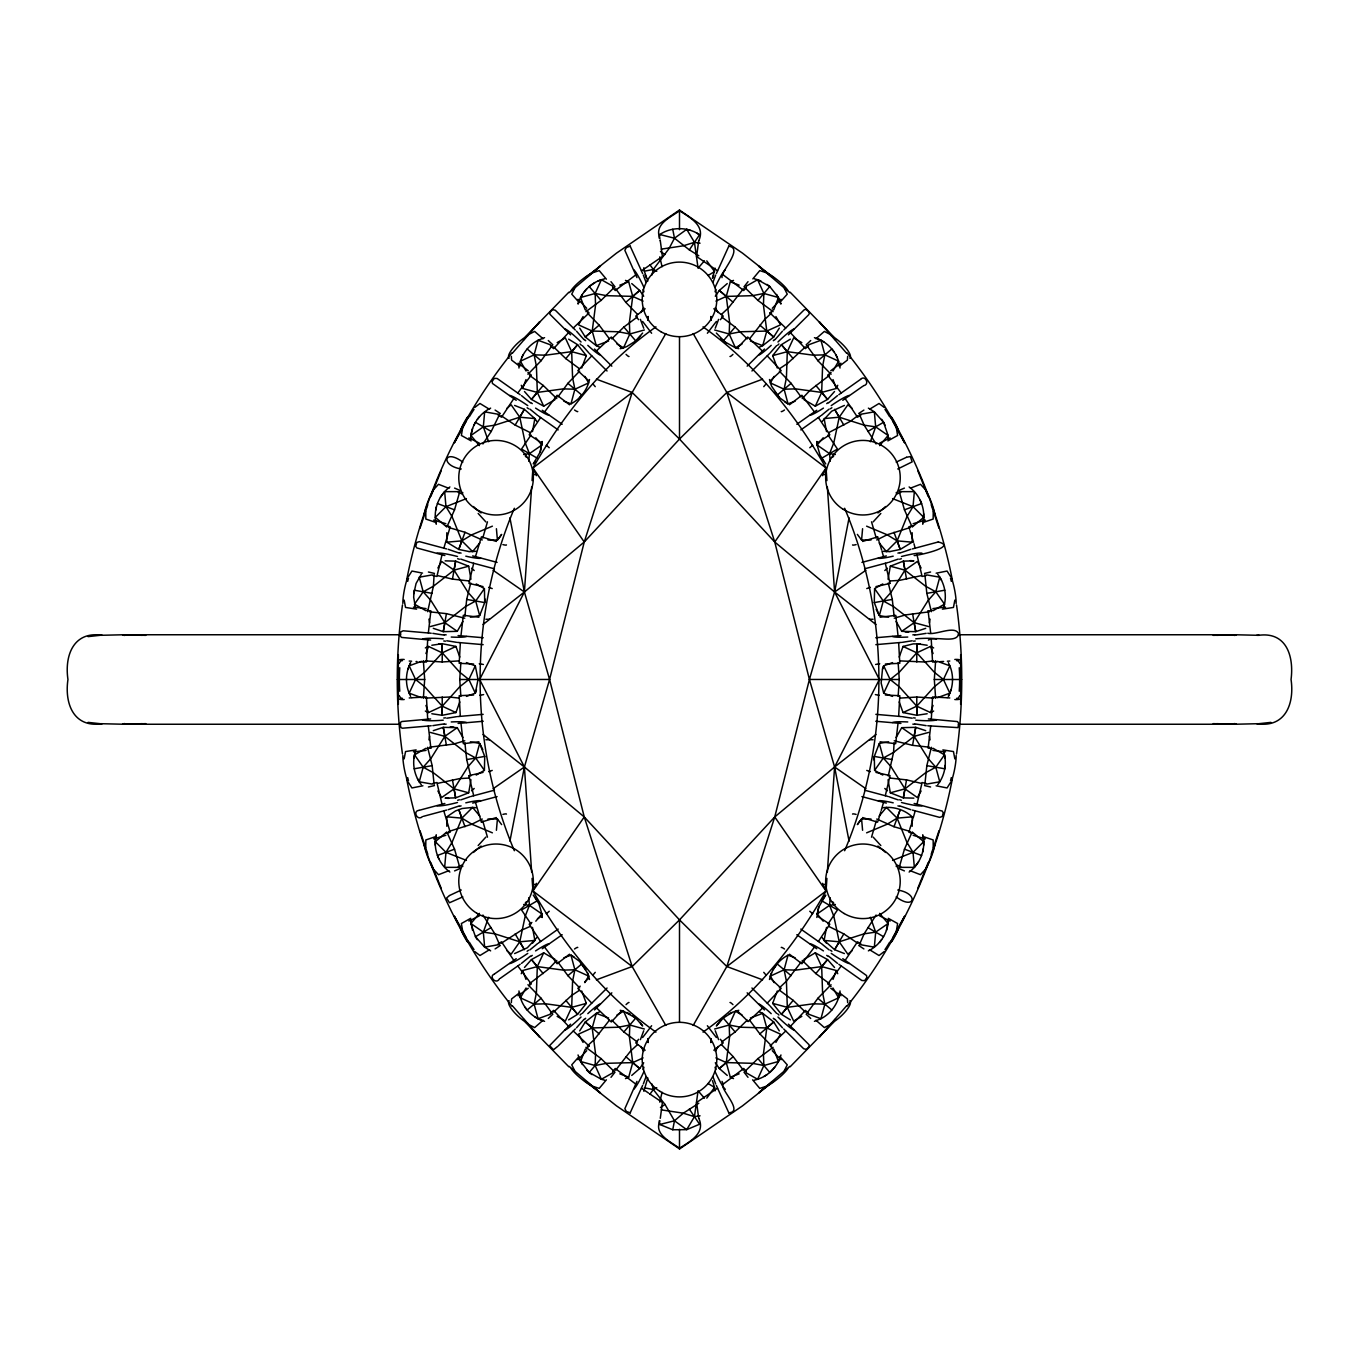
<?xml version="1.0" encoding="UTF-8"?>
<svg xmlns="http://www.w3.org/2000/svg" width="1359" height="1359" viewBox="0 0 1359 1359"><rect width="100%" height="100%" fill="white"/><g stroke="black" fill="none" stroke-linecap="round" stroke-linejoin="round"><path stroke-width="1.5" d="M423.362 660.661L424.688 679.5L423.362 698.339M425.282 660.882L442.219 661.969L442.219 652.864M460.854 696.42L459.75 679.5L460.854 662.58M679.5 1129.346L679.5 1148.899L616.476 1105.852L584.268 1080.405M679.5 211.257L679.5 210.101L742.524 253.148L774.732 278.595M898.146 662.58L899.25 679.5L898.146 696.42M916.781 706.153L916.781 697.031L933.718 698.118M927.178 645.253L916.764 643.707L916.764 652.83L899.25 672.246L890.128 679.5L883.69 693.175L892.574 696.403M935.638 698.339L934.312 679.5L935.638 660.661M469.076 551.567L458.764 549.444L446.805 542.173L446.822 532.728M912.178 826.272L912.195 816.827C904.398 809.641 893.39 806.227 882.908 807.739M459.801 657.093L455.944 646.442L442.236 643.707L442.202 652.83L424.688 672.246L415.565 679.5L409.161 693.175L410.656 696.352M909.12 872.053C920.621 863.797 926.226 848.424 922.744 834.715M923.712 845.179L923.407 838.163M398.34 654.613L398.34 704.387M960.66 704.387L960.66 654.613M432.179 593.356L414.206 590.214L413.663 597.179L415.446 607.541L414.512 604.16L423.193 591.794L433.419 586.222L454.042 570.134L468.685 566.193L470.961 579.24M470.367 617.224L479.676 615.593L484.721 602.581L484.416 588.634L476.211 583.928M888.633 741.776L879.324 743.407L874.279 756.419L874.601 770.366L882.789 775.072M937.727 784.67C945.015 775.445 947.257 762.603 943.554 751.459M555.135 399.546L543.685 406.171L537.332 392.428L536.414 366.267L534.121 354.852L538.045 340.26L544.568 337.661M803.865 959.454L815.315 952.829L821.668 966.572L822.586 992.733L824.879 1004.148L820.955 1018.74L814.432 1021.339M557.156 342.638L565.344 337.915L571.68 351.641L572.581 377.785L574.891 389.218L570.984 403.827L563.883 401.211M801.844 1016.362L793.656 1021.085L787.32 1007.359L786.419 981.215L784.109 969.782L788.016 955.173L795.117 957.789M466.426 662.597L475.31 665.825L478.028 679.5L475.327 693.175L466.426 696.403M883.69 693.175L881.142 682.982L882.501 669.121L883.673 665.825L892.574 662.597M404.15 600.117L405.543 607.439L416.601 609.155M954.85 758.883L953.457 751.561L942.857 749.896M464.88 616.273L466.698 599.421L470.724 582.96M894.12 742.727L893.543 752.427L888.276 776.04M434.116 574.568L433.419 586.222L427.609 611.686M924.884 784.432L926.821 765.644L931.391 747.314M514.348 850.734C468.685 742.727 468.685 616.273 514.348 508.266M844.652 850.734C890.315 742.727 890.315 616.273 844.652 508.266M665.825 1025.45L632.173 966.521L584.251 816.946L549.58 679.466L524.404 591.997L531.658 486.896M532.082 480.593L532.949 467.989C564.002 413.459 604.432 363.244 655.972 326.873M703.028 1032.127C754.568 995.756 794.998 945.541 826.051 891.011L826.918 878.407M827.342 872.104L834.596 767.003L809.42 679.466L774.749 542.003L726.827 392.479L693.175 333.55M415.446 751.459C411.743 762.603 413.985 775.445 421.273 784.67M483.158 644.659L460.361 642.671L459.189 663.294L473.628 664.024M875.842 714.341L898.639 716.329L899.811 695.706L885.372 695.01M431.211 633.243L403.164 630.797L400.718 631.918L400.361 636.08L401.568 637.422L427.694 639.817L426.42 662.037L421.511 661.799M927.789 725.757L957.993 727.626L958.707 723.294L957.432 721.578L931.306 719.183L932.58 696.963L946.934 697.745M470.622 438.974C470.995 426.047 478.98 413.748 490.633 408.125M816.827 917.444L818.747 907.116L825.745 895.071L821.651 900.745L837.467 909.935L828.005 924.001M528.77 461.194L529.432 453.651L525.186 442.796L519.784 417.213L511.137 404.795L506.788 408.43M830.23 897.806L829.568 905.349L833.814 916.204L839.216 941.787L847.863 954.205L852.212 950.57M436.256 834.715C432.791 848.424 438.379 863.797 449.88 872.053M496.409 830.281L497.428 818.984L487.966 819.001M871.034 539.999L861.572 540.016L862.591 528.719M922.744 524.285C926.226 510.576 920.621 495.203 909.12 486.947M435.593 838.163L435.288 845.179M923.407 520.837L923.712 513.821M428.34 632.954L430.871 610.87L426.658 610.327M483.226 637.745L460.956 635.808L463.351 615.287L478.912 617.224M875.774 721.255L898.044 723.192L895.649 743.713L880.088 741.776M930.711 726.046L928.129 748.13L932.342 748.673M449.88 486.947C438.379 495.203 432.774 510.559 436.256 524.285M402.468 604.976C395.537 654.342 395.537 704.658 402.468 754.024M956.532 754.024C963.463 704.658 963.463 654.342 956.532 604.976M413.765 593.679L416.075 583.47L421.273 574.33M485.146 599.115L484.721 602.581L466.698 599.421M873.854 759.885L874.279 756.419L892.302 759.579M944.794 768.786L945.235 765.321M698.713 240.815C705.848 225.781 690.015 217.542 679.534 210.747C670.497 217.457 653.713 224.269 659.947 238.471M643.843 1091.277L647.818 1077.891M506.788 950.57L511.137 954.205L519.767 941.804L525.186 916.204L529.432 905.349L528.77 897.806M852.212 408.43L847.863 404.795L839.233 417.196L833.814 442.796L829.568 453.651L830.23 461.194M659.913 1120.767C653.662 1134.425 670.531 1141.628 679.466 1148.253C689.964 1141.509 705.916 1133.236 698.713 1118.185M715.089 268.131L712.473 278.306L713.679 275.011M659.217 238.25L659.811 234.512C671.55 226.613 687.926 226.732 699.562 234.767L689.336 249.886L674.472 238.216L659.811 234.512M518.934 368.034C520.208 356.364 527.598 345.628 538.045 340.26L550.463 344.812M808.537 1014.188L820.955 1018.74C831.402 1013.372 838.792 1002.636 840.049 990.966M413.917 758.305L414.512 754.84L425.979 748.248M476.211 775.072L484.399 770.366L484.721 756.419L479.676 743.407L470.367 741.776M882.789 583.928L874.601 588.634L874.279 602.581L879.324 615.593L888.633 617.224M888.039 579.24L890.315 566.193L904.924 570.134L925.581 586.222L935.807 591.794L944.488 604.16L943.554 607.541C947.257 596.397 945.015 583.555 937.727 574.33M429.546 611.805L446.415 613.656L443.272 631.663L457.253 631.34L462.892 621.488M929.454 747.195L912.585 745.344L915.728 727.337L901.747 727.66L896.108 737.512M448.623 798.396L445.123 798.141L455.639 797.869L468.685 792.807L470.961 779.76M484.399 588.634L475.701 601.001L465.457 606.573L444.852 622.66L443.272 631.663L433.283 628.334M437.853 575.672L452.462 579.121L455.639 561.131L468.685 566.193M428.917 739.857L429.58 736.136M929.42 622.864L930.083 619.143M921.147 783.328L906.538 779.879L903.361 797.869L913.877 798.141M874.601 770.366L883.299 757.999L893.543 752.427L914.148 736.34L915.728 727.337L925.717 730.666M479.676 615.593L475.701 601.001L467.955 592.286L454.076 570.134L455.639 561.131L445.123 560.859M933.021 748.248L944.488 754.84L935.807 767.206L925.581 772.778L904.958 788.866L903.361 797.869L890.315 792.807L888.039 779.76M532.49 431.584L534.868 418.572L524.37 409.314L514.602 405.424M844.398 953.576L834.63 949.686L824.132 940.428L826.51 927.416M479.387 445.633L470.91 435.475L472.541 428.646M823.197 921.198L817.133 913.944L818.747 907.116M662.088 1092.296L659.744 1102.115M659.217 1120.75L659.811 1124.488L672.739 1129.754L674.472 1120.784L683.322 1113.191L698.781 1103.253M599.489 347.089L596.278 345.662L592.218 331.069L595.565 305.112L595.14 293.476L601.374 279.716L604.772 278.782M509.914 841.153L524.404 767.003L549.58 679.466L584.251 542.003L632.173 392.479L665.825 333.55M625.48 280.396L628.69 281.823L632.733 296.381L629.387 322.338L629.812 333.991L623.594 347.768L620.197 348.702M733.52 1078.604L730.31 1077.177L726.267 1062.619L729.613 1036.662L729.188 1025.009L735.406 1011.232L738.786 1010.298M693.175 1025.45L726.827 966.521L774.749 816.946L809.42 679.466L834.596 591.997L849.086 517.847M759.511 1011.911L762.722 1013.338L766.782 1027.931L763.435 1053.888L763.86 1065.524L757.626 1079.284L754.228 1080.218M435.661 510.321L436.375 506.89M922.625 852.11L923.339 848.679M483.057 586.595L468.957 583.385L473.696 563.272L494.455 568.826M875.943 772.405L890.043 775.615L885.304 795.728L864.545 790.174M406.596 580.344C422.666 497.428 459.053 418.521 512.054 352.728M952.404 778.656C936.334 861.572 899.947 940.479 846.946 1006.272M425.758 511.596L425.843 519.053L436.426 522.654M933.242 847.404L933.157 839.947L922.625 836.363M482.734 538.096L487.473 521.822M876.266 820.904L871.527 837.178M407.972 669.121L410.656 662.648C405.661 671.941 405.101 683.441 409.161 693.175L421.579 697.694M951.028 689.879L948.344 696.352C953.916 686.023 953.916 672.977 948.344 662.648M651.929 274.96L653.322 269.456L669.07 248.544L674.472 238.216L686.72 229.348L690.117 230.232M446.618 548.917L419.421 541.629L416.737 542.479L415.752 546.369L416.839 547.949L442.015 554.795L436.902 576.454L432.774 575.52M912.382 810.083L939.579 817.371L942.263 816.521L943.248 812.818L942.297 811.102L916.985 804.205L922.098 782.546L926.226 783.48M589.517 379.518C587.343 389.846 580.361 398.985 570.984 403.827M488.628 917.274L483.328 932.121L484.653 947.172L490.633 950.875M870.372 441.726L875.672 426.879L874.347 411.828L868.367 408.125M769.466 979.482C771.657 969.154 778.622 960.015 788.016 955.173M777.28 990.983L772.676 1003.384L787.303 1007.342L813.226 1003.808L824.879 1004.148L838.588 997.829L839.488 994.431M432.264 784.092L419.235 781.799L423.193 767.206L430.922 758.492L444.818 736.34L457.253 727.66L462.892 737.512M926.736 574.908L939.765 577.201L935.807 591.794L928.078 600.508L914.182 622.66L901.747 631.34L896.108 621.488M443.849 548.153L450.186 526.833L446.143 525.576M915.202 810.864L913.129 818.169M497.071 562.388L475.48 556.612L481.426 536.822L496.392 541.443M738.803 348.702L735.406 347.768L729.188 333.991L729.613 322.338L726.25 296.415L730.31 281.823L733.52 280.396M754.228 278.782L757.626 279.716L763.86 293.476L763.435 305.112L766.799 331.052L762.722 345.662L759.511 347.089M604.772 1080.218L601.374 1079.284L595.14 1065.524L595.565 1053.888L592.201 1027.948L596.278 1013.338L599.489 1011.911M625.48 1078.604L628.69 1077.177L632.733 1062.619L629.387 1036.662L629.812 1025.009L623.594 1011.232L620.214 1010.298M861.929 796.612L883.52 802.388L881.244 810.389M540.253 451.884L542.173 441.556L540.253 451.884L533.255 463.929L535.446 461.194M886.459 930.354L888.378 920.026C888.005 932.954 880.02 945.252 868.367 950.875M912.704 819.63L911.464 823.758M880.836 811.731L880.088 814.194M879.749 815.349L878.322 819.902M911.091 824.964L909.783 829.177M909.392 830.366L908.814 832.167L912.857 833.424M408.38 576.624L411.93 571.052L422.53 573.107M877.948 821.04L877.574 822.178L862.608 817.557M950.62 782.376L947.07 787.948L936.096 785.791M420.016 528.243L427.779 504.818M931.221 854.182L938.984 830.757M476.092 807.739L472.592 807.416L461.89 818.135L452.054 842.393L445.973 852.331L444.648 867.365L459.75 867.348L454.552 849.188L446.839 831.946L435.271 841.663L445.973 852.331L466.426 860.4M882.908 551.261L886.408 551.584L897.11 540.865L906.946 516.607L913.027 506.669L914.352 491.635L899.25 491.652L904.448 509.812L912.161 527.054L923.729 517.337L913.027 506.669L892.574 498.6M579.155 300.713L578.034 304.042C581.159 292.712 590.197 283.318 601.374 279.716L612.892 286.222M746.108 1072.778L757.626 1079.284C768.803 1075.682 777.841 1066.288 780.966 1054.958M399.104 663.498L400.48 661.289A14.202 6.115 53.3 0 1 401.279 660.746L402.383 660.678M511.341 356.33L511.596 360.084L519.817 366.386M847.659 1002.67L847.404 998.916L839.284 992.682M959.896 695.502L958.52 697.711A14.202 6.115 53.3 0 1 957.721 698.254L956.617 698.322M476.499 689.879L475.31 693.175L468.872 679.5L459.75 672.246L442.236 652.83L428.51 646.442L425.35 647.937M882.501 669.121L883.69 665.825L890.128 679.5L899.25 686.754L916.764 706.17L930.49 712.558L933.65 711.063M431.822 713.747L442.236 715.293L455.944 712.558L459.801 701.907M899.199 657.093L903.056 646.442L913.231 643.877L920.298 643.877M466.426 498.6L445.973 506.669L435.271 517.337L446.839 527.054L454.552 509.812L459.75 491.652L444.648 491.635L445.973 506.669L452.054 516.607L461.873 540.865L458.764 549.444L464.999 532.286L448.725 527.513M425.945 653.543L428.51 646.442M930.49 712.558L933.055 705.457M892.574 860.4L913.027 852.331L923.729 841.663L912.161 831.946L904.448 849.188L899.25 867.348L914.352 867.365L913.027 852.331L906.946 842.393L897.127 818.135L900.236 809.556L894.001 826.714L910.275 831.487M584.846 376.358L588.617 382.915L574.891 389.218L563.221 388.878L537.332 392.428L522.705 388.47L525.984 379.603M833.016 979.397L836.295 970.53L821.702 966.589L795.779 970.122L784.109 969.782L770.383 976.085L774.154 982.642M581.72 368.017L586.324 355.616L577.592 344.676L568.64 339.155M770.383 976.085L771.606 972.806M715.276 328.215L718.605 319.365M773.764 309.869L778.418 297.502L769.789 286.545L757.626 279.716L746.108 286.222M585.236 1049.131L580.582 1061.498L589.211 1072.455L601.374 1079.284L612.892 1072.778M640.395 1039.635L643.724 1030.785M430.837 496.426L441.233 470.605M917.767 888.395L928.163 862.574M462.773 492.485L462.162 493.997L458.255 492.349M896.227 866.515L896.838 865.003L900.745 866.651M716.363 273.584L728.679 246.455M642.637 1085.416L630.321 1112.545M462.604 428.102L461.381 435.475L471.148 440.894M896.396 930.898L897.619 923.525L888.259 918.31M722.02 277.627C720.678 271.358 743.713 248.272 728.883 246.234M630.117 1112.766L626.397 1111.492L624.851 1108.706L636.98 1081.373M655.972 1032.127C604.432 995.756 564.002 945.541 532.949 891.011L536.38 883.333M822.62 475.667L826.051 467.989C794.998 413.459 754.568 363.244 703.028 326.873M715.921 1057.897L726.25 1062.585L752.41 1063.316L763.86 1065.524L778.418 1061.498L779.845 1058.287M521.261 973.724L522.705 970.53L537.298 966.589L563.221 970.122L574.891 969.782L588.617 976.085L589.517 979.482M769.466 379.518L770.383 382.915L784.109 389.218L795.779 388.878L821.668 392.428L836.295 388.47L837.739 385.276M795.117 401.211L788.016 403.827L784.109 389.218L786.419 377.785L787.303 351.658L793.656 337.915L801.844 342.638M563.883 957.789L570.984 955.173L574.891 969.782L572.581 981.215L571.697 1007.342L565.344 1021.085L557.156 1016.362M544.568 1021.339L538.045 1018.74L534.121 1004.148L536.414 992.733L537.298 966.589L543.685 952.829L555.135 959.454M803.865 399.546L815.315 406.171L821.668 392.428L822.586 366.267L824.879 354.852L820.955 340.26L814.432 337.661M475.31 665.825L468.872 679.5L459.75 686.754L442.236 706.17L428.51 712.558L425.35 711.063M521.635 357.893L523.181 354.733M779.302 328.097L773.713 337.015L762.722 345.662L750.355 340.99M579.698 1030.903L585.287 1021.985L596.278 1013.338L608.645 1018.01M762.586 979.822L726.827 966.521L679.5 919.89L584.251 816.946L524.404 767.003L479.625 679.5L524.404 591.997L584.251 542.003L679.5 439.059L726.827 392.479L762.586 379.178M596.414 979.822L632.173 966.521L679.5 919.89L774.749 816.946L834.596 767.003L879.375 679.5L834.596 591.997L774.749 542.003L679.5 439.059L632.173 392.479L596.414 379.178M473.832 425.384L475.446 422.292L491.211 431.449L482.921 443.968M434.048 489.172L438.515 484.297L448.946 488.34M924.952 869.828L920.485 874.703L910.054 870.66M465.78 421.8L454.348 442.847L469.11 415.905A19.977 2.378 -59.8 0 0 467.989 417.909M437.887 790.989L441.658 797.546L454.042 788.866L467.955 766.714L475.701 757.999L479.676 743.407L482.836 749.675M921.113 568.011L917.342 561.454L904.958 570.134L891.045 592.286L883.299 601.001L879.324 615.593L876.164 609.325M893.22 937.2L904.652 916.153L889.89 943.095A19.977 2.378 -59.8 0 0 891.011 941.091M583.096 316.579L578.441 324.818L592.201 331.052L618.362 331.766L629.812 333.991L644.387 329.982M775.904 1042.421L780.559 1034.182L766.799 1027.948L740.638 1027.234L729.188 1025.009L714.613 1029.018M640.921 312.536L643.724 307.593M715.276 1051.407L718.079 1046.464M585.236 309.869L580.582 297.502L582.332 294.444M437.887 568.011L441.658 561.454L454.042 570.134M774.154 376.358L770.383 382.915L771.606 386.211L779.488 397.677L788.016 403.827L784.975 402.06M832.948 371.007L838.588 361.171C835.411 351.115 827.58 342.689 817.761 338.799M541.239 1020.201C531.42 1016.294 523.589 1007.885 520.412 997.829L526.052 987.993M584.846 982.642L588.617 976.085L587.394 972.789L579.512 961.323L570.984 955.173L574.025 956.94M921.113 790.989L917.342 797.546L904.958 788.866L891.045 766.714L883.299 757.999L879.324 743.407M491.211 431.449L499.534 414.495L484.653 411.828L483.328 426.879L488.628 441.726M470.91 435.475L483.328 426.879L494.863 425.18L519.767 417.196L524.37 409.314L515.18 425.095L501.097 415.65M777.28 368.017L772.676 355.616L781.408 344.676L790.36 339.155M581.72 990.983L586.324 1003.384L577.592 1014.324L568.64 1019.845M879.613 913.367L888.09 923.525L875.672 932.121L864.137 933.82L839.233 941.804L834.63 949.686L843.82 933.905L857.903 943.35M876.079 915.032L864.137 933.82L859.466 944.505L874.347 947.172L875.672 932.121L870.372 917.274M773.152 969.646L777.127 963.871L791.108 975.677M715.293 296.245L719.319 290.469L727.252 283.572M643.707 1062.755L639.681 1068.531L631.748 1075.428M557.853 396.981L567.892 383.323L579.664 371.126M769.958 313.097L772.829 309.852M586.171 1049.148L589.042 1045.903M801.147 962.019L786.419 981.215L779.336 987.874M552.23 345.475L541.103 360.73L527.938 374.286M806.77 1013.525L817.897 998.27L831.062 984.714M743.373 288.754L728.492 307.864L721.374 314.49M749.675 338.697L764.573 319.586L771.691 312.978M609.325 1020.303L594.427 1039.414L587.309 1046.022M615.627 1070.246L630.508 1051.136L637.626 1044.51M440.435 497.241L444.648 491.635M918.565 861.759L914.352 867.365M822.144 421.46L831.657 411.233L844.398 405.424M514.602 953.576L527.343 947.767L536.856 937.54M520.174 394.722L497.156 378.498L494.336 378.363L492.128 381.488L492.434 383.442L513.804 398.646L501.522 417.196L497.955 414.903M558.175 429.92L540.61 417.536L529.195 434.795L541.307 442.694M632.173 966.521L532.949 891.011L584.251 816.946M774.749 542.003L826.051 467.989L726.827 392.479M800.825 929.08L818.39 941.464L829.805 924.205L817.693 916.306M838.826 964.278L861.844 980.502L864.664 980.637L866.872 977.512L866.566 975.558L845.196 960.354L857.478 941.804L861.045 944.097M617.003 344.048L623.594 347.768L626.873 346.511L635.757 340.939L642.637 333.04M517.796 393.023L531.267 375.067L527.904 372.485M841.204 965.977L827.733 983.933L831.096 986.515M562.167 424.28L544.585 411.896L557.105 395.265L569.54 404.778M834.528 391.511L827.563 399.41L815.315 406.171M524.472 967.489L531.437 959.59L543.685 952.829M796.833 934.72L814.415 947.104L801.895 963.735L789.46 954.222M706.782 1098.123L714.562 1087.404L712.473 1080.694M649.976 1094.131L653.322 1089.544L656.771 1087.744M530.995 434.999L521.533 449.065L537.349 458.255M752.835 278.884L759.766 270.611L765.949 272.598M606.386 1079.827L599.234 1088.389L593.051 1086.402M474.699 407.496L479.965 403.487L489.512 409.314M884.301 951.504L879.035 955.513L869.488 949.686M720.389 319.705L723.243 316.103L713.849 308.765M746.38 287.208L743.747 290.52L723.26 274.909M612.62 1071.792L615.253 1068.48L635.74 1084.091M638.611 1039.295L635.757 1042.897L645.151 1050.235M477.349 419.353L479.523 416.601M879.477 942.399L881.651 939.647M479.863 542.887L472.592 551.584L469.076 551.567M479.387 913.367L470.91 923.525L475.446 936.708L484.653 947.172L499.534 944.505L494.863 933.82L482.921 915.032M879.613 445.633L888.09 435.475L883.554 422.292L874.347 411.828L859.466 414.495L864.137 425.18L876.079 443.968M879.137 816.113L886.408 807.416L897.11 818.135L912.195 816.827M537.298 392.411L531.437 399.41L543.685 406.171M825.745 463.929L820.055 455.146L817.133 445.056L823.197 437.802M535.803 921.198L541.867 913.944L538.945 903.854L533.255 895.071M829.449 983.644L815.808 973.571L827.563 959.59L815.315 952.829M553.572 346.885L565.803 358.623L577.592 344.676L571.68 351.641L545.774 355.192L534.121 354.852L520.412 361.171L526.052 371.007M529.551 375.356L543.192 385.429L531.437 399.41L524.472 391.511M532.609 943.112L534.868 940.428L532.49 927.416M805.428 1012.115L793.197 1000.377L781.408 1014.324L790.36 1019.845M821.668 966.572L827.563 959.59L834.528 967.489M787.32 1007.359L781.408 1014.324L772.676 1003.384M741.997 344.048L735.406 347.768L723.243 340.939L735.134 327.043L747.263 338.884M773.101 311.653L757.931 300.407L769.789 286.545L767.02 284.405M586.68 1070.06L589.211 1072.455L601.069 1058.593L614.523 1071.86M611.737 1020.116L623.866 1031.957L635.757 1018.061L642.637 1025.96L640.599 1023.106M704.404 260.826L698.084 268.199L694.449 242.327L686.72 229.348M833.746 455.911L833.203 456.556A70.192 70.192 0 0 0 832.557 457.32M525.254 903.089L525.797 902.444A70.192 70.192 0 0 0 526.443 901.68M512.496 353.085L539.778 321.709L523.419 340.039M720.695 1020.456L716.363 1025.96L723.243 1018.061L732.127 1012.472L735.406 1011.232L741.997 1014.952M846.504 1005.915L819.222 1037.291L835.581 1018.961M584.37 291.59L586.68 288.94M640.599 335.894L635.757 340.939L623.866 327.043L637.439 316.902M774.63 1067.41L769.789 1072.455L757.931 1058.593L744.477 1071.86M574.636 288.363L571.748 294.156L579.189 302.53M784.364 1070.637L787.252 1064.844L779.811 1056.47M525.423 336.743L568.877 292.185M833.577 1022.257L790.123 1066.815M478.164 845.553L485.842 837.11M873.158 521.89L880.836 513.447M614.523 287.14L601.069 300.407L585.899 311.653M611.737 338.884L623.866 327.043M579.495 397.677L581.873 395.129L567.892 383.323M736.969 348.448L747.705 337.032L762.433 351.047L764.505 349.042M622.031 1010.552L620.791 1011.894M747.263 1020.116L735.134 1031.957L721.561 1042.098M805.428 346.885L787.642 363.329L779.539 368.714M802.218 398.595L810.236 390.118L829.449 375.356M556.782 960.405L548.764 968.882L529.551 983.644M553.572 1012.115L571.358 995.671L579.461 990.286M620.757 1011.928L611.295 1021.968L596.567 1007.953L594.495 1009.958M779.811 302.53L787.252 294.156L784.364 288.363M578.849 1056.809L571.748 1064.844L574.636 1070.637M575.316 330.05L555.321 310.243L552.569 309.631L549.919 312.298L549.919 314.252L568.47 332.785L553.572 348.617L550.446 345.747M607.048 370.99L591.777 355.854L577.83 370.667L588.43 380.52M751.952 988.01L767.223 1003.146L781.17 988.333L770.57 978.48M783.684 1028.95L803.679 1048.757L806.431 1049.369L809.081 1046.702L809.081 1044.748L790.53 1026.215L805.428 1010.383L808.554 1013.253M783.684 330.05L804.103 309.886L805.7 309.308L807.875 310.837L809.386 313.029L808.809 314.625L788.424 334.841M769.262 353.816L751.952 370.99M589.738 1005.184L607.048 988.01M575.316 1028.95L573.294 1030.988L589.059 1046.056M790.496 332.836L805.428 348.617L808.554 345.747M557.954 1046.175L553.538 1049.726L549.58 1045.632L570.576 1024.159M762.433 351.047L747.161 366.166M596.533 1007.987L611.839 992.834M573.294 328.012L589.059 312.944L586.171 309.852M594.495 349.042L596.431 350.911L611.295 337.032L622.031 348.448M558.668 1045.479L573.26 1031.022M764.505 1009.958L762.569 1008.089L748.418 1021.305M785.74 1031.022L770.332 1045.7M785.706 328.012L769.941 312.944M767.223 355.871L781.17 370.667L770.57 380.52M591.743 1003.163L577.83 988.333L580.191 986.158M815.961 338.748L824.335 331.426L830.162 334.399M543.073 1020.218L534.665 1027.574L528.838 1024.601M584.625 982.047L588.43 978.48M550.446 1013.253L553.572 1010.383L568.47 1026.215M748.113 1021.594L736.969 1010.552M770.264 1045.767L772.829 1049.148M528.838 334.399L534.665 331.426L543.073 338.782M830.162 1024.601L824.335 1027.574L815.927 1020.218M471.556 790.768L474.206 788.475M884.794 570.525L887.444 568.232M587.309 312.978L599.149 325.124L585.287 337.015L596.278 345.662L608.645 340.99M771.691 1046.022L759.851 1033.876L773.713 1021.985L762.722 1013.338L750.355 1018.01M615.627 288.754L625.786 302.327L639.681 290.469L631.748 283.572M743.373 1070.246L733.214 1056.673L719.319 1068.531L727.252 1075.428M592.218 331.069L585.287 337.015L579.698 328.097M766.782 1027.931L773.713 1021.985L779.302 1030.903M757.931 1058.593L773.101 1047.347M569.251 292.61L600.491 266.024L586.833 277.253M580.582 297.502L595.14 293.476L606.59 295.684L632.733 296.381L639.681 290.469L643.707 296.245M726.267 1062.619L719.319 1068.531L715.293 1062.755M789.749 1066.39L758.509 1092.976L772.167 1081.747M775.004 392.343L777.127 395.129L791.108 383.323L779.336 371.126M831.062 374.286L817.897 360.73L831.861 348.974L833.967 351.743M527.938 984.714L541.103 998.27L527.139 1010.026L525.033 1007.257M579.664 987.874L567.892 975.677L581.873 963.871L585.848 969.646M446.822 826.272L446.805 816.827L455.503 810.932L462.145 808.503L472.592 807.416L479.863 816.113M912.178 532.728L912.195 542.173L900.236 549.444L889.924 551.567M584.268 278.595L616.476 253.148L679.5 209.999L679.5 229.654M774.732 1080.405L742.524 1105.852L679.5 1149.001L679.5 1147.743M483.04 624.528L524.404 591.997L509.914 517.847M849.086 841.153L834.596 767.003L875.96 734.472M789.46 404.778L801.895 395.265L814.415 411.896L796.833 424.28M569.54 954.222L568.096 955.326M528.991 985.683L531.267 983.933L517.796 965.977L500.18 978.395M831.096 372.485L827.733 375.067L841.204 393.023L860.502 379.416M645.151 308.765L635.757 316.103L638.611 319.705M713.849 1050.235L723.243 1042.897L720.389 1039.295M536.38 475.667L532.949 467.989L632.173 392.479M567.841 955.513L557.105 963.735L544.585 947.104L562.167 934.72M726.827 966.521L826.051 891.011L822.62 883.333M857.903 415.65L850.105 421.46L828.616 432.672M501.097 943.35L521.465 930.236L530.384 926.328M839.183 366.386L847.404 360.084L847.659 356.33M519.682 992.716L511.596 998.916L511.341 1002.67M630.117 246.234L626.397 247.508L624.851 250.294L635.74 274.909L615.253 290.52L612.62 287.208M728.883 1112.766C744.46 1111.815 718.435 1087.625 723.26 1084.091L743.747 1068.48L746.38 1071.792M838.826 394.722L841.204 393.006M820.717 415.854L800.825 429.92M538.283 943.146L558.175 929.08M520.174 964.278L517.796 965.994M862.795 386.245L842.784 400.31M494.523 973.944L516.216 958.69M814.398 411.896L816.776 410.265M494.302 974.097C488.374 976.323 496.103 984.986 499.433 978.922M544.551 947.121L542.224 948.735M863.56 385.718C870.236 384.546 865.003 374.523 860.723 379.263M642.637 273.584L641.448 270.849L662.394 256.528L661.272 247.984A60.73 3.16 82.7 0 0 660.287 240.696M716.363 1085.416L717.552 1088.151L696.606 1102.472L697.728 1111.016A60.73 3.16 82.7 0 0 698.713 1118.304M818.39 417.536L829.805 434.795L817.693 442.694M540.576 941.481L529.195 924.205L531.879 922.472M493.181 788.679L524.404 767.003L483.04 734.472M875.96 624.528L834.596 591.997L865.819 570.321M817.133 913.944L829.568 905.349L835.343 904.499M869.862 409.059L879.035 403.487L884.301 407.496M489.512 949.686L479.965 955.513L474.699 951.504M660.457 1107.5L664.993 1104.442L674.472 1120.784L686.72 1129.652L699.562 1124.233L689.336 1109.114M537.484 918.82L541.307 916.306M861.045 414.903L857.478 417.196L845.196 398.646M497.955 944.097L501.522 941.804L513.804 960.354M593.051 272.598L599.234 270.611L606.386 279.173M765.949 1086.402L759.766 1088.389L752.614 1079.827M594.953 282.536L589.211 286.545L601.069 300.407M764.047 1076.464L767.02 1074.595M446.805 542.173L461.873 540.865L471.845 534.767L492.383 526.171M897.11 818.135L887.155 824.233L866.617 832.829M708.073 275.469L714.562 271.596L706.782 260.877M867.789 431.449L883.554 422.292L881.651 419.353M491.211 927.551L475.446 936.708L477.349 939.647M933.021 610.752L944.488 604.16M890.315 566.193L903.361 561.131L913.877 560.859L910.377 560.604M617.003 1014.952L623.594 1011.232L635.757 1018.061L632.988 1015.92M876.725 539.982L887.155 534.767L910.275 527.513M482.275 819.018L471.845 824.233L448.725 831.487M728.985 1014.052L732.127 1012.489M887.852 440.894L897.619 435.475L896.396 428.102M470.741 918.31L461.381 923.525L462.604 930.898M449.387 895.581L446.584 898.027L449.472 902.767L462.807 896.889M449.625 895.462L461.245 890.026M896.193 462.111L906.453 457.303M897.755 468.974L912.161 461.873L910.377 456.607L906.691 457.185M455.944 646.442L442.236 652.83L442.236 643.707L431.822 645.253M933.65 647.937L930.49 646.442L916.798 652.83L903.056 646.442M899.199 701.907L903.056 712.558L916.764 706.17L934.312 686.754L943.435 679.5L949.839 665.825L937.421 661.306M715.921 301.103L726.25 296.415L752.41 295.684L763.86 293.476L778.418 297.502L780.966 304.042L776.668 294.444M578.034 1054.958L580.582 1061.498L595.14 1065.524L606.59 1063.316L632.733 1062.619L643.079 1057.897M714.613 329.982L729.188 333.991L740.638 331.766L766.782 331.069L780.559 324.818L775.904 316.579M644.387 1029.018L629.812 1025.009L618.362 1027.234L592.218 1027.931L578.441 1034.182L583.096 1042.421M910.462 488.153L920.485 484.297L924.952 489.172M433.283 730.666L443.272 727.337L457.253 727.66M925.717 628.334L915.728 631.663L901.747 631.34M448.946 870.66L438.515 874.703L434.048 869.828M900.745 492.349L896.838 493.997L896.227 492.485M458.255 866.651L462.162 865.003L462.773 866.515M890.026 583.283L885.304 563.272L864.545 568.826M494.455 790.174L473.696 795.728L468.974 775.717M598.096 280.973L601.374 279.716M619.84 285.152L628.69 281.823M730.31 1077.177L739.16 1073.848M808.537 344.812L820.955 340.26L823.996 342.026M550.463 1014.188L538.045 1018.74L535.004 1016.974M904.448 509.812L921.606 503.543L920.247 500.333M454.552 849.188L437.394 855.457L438.753 858.667M421.579 661.306L409.161 665.825L415.565 679.5L424.688 686.754L442.202 706.17L455.944 712.558M937.421 697.694L949.839 693.175L943.435 679.5L934.312 672.246L916.798 652.83L916.764 643.707M862.608 541.443L867.942 539.812M877.659 536.924L868.129 539.744M481.375 822.076L496.392 817.557M912.857 525.576L908.814 526.833L909.579 529.229M446.143 833.424L450.186 832.167L443.798 810.864L423.464 816.317M426.658 748.673L430.956 747.994M928.044 611.006L932.342 610.327M921.147 575.672L899.369 580.395L889.652 580.972M464.761 740.791L453.566 744.086L429.546 747.195M894.239 618.209L905.434 614.914L929.454 611.805M437.853 783.328L459.631 778.605L469.348 778.028M922.625 522.637L933.157 519.053L933.242 511.596M436.375 836.363L425.843 839.947L425.758 847.404M912.382 548.917L937.999 542.037M888.09 562.507L885.355 563.272M470.91 796.493L473.696 795.728M446.618 810.083L443.849 810.847M102.231 635.299C73.658 630.797 64.383 655.31 67.95 679.5C64.383 703.69 73.658 728.203 102.231 723.701M1256.769 723.701C1285.342 728.203 1294.617 703.69 1291.05 679.5C1294.006 656.669 1286.701 631.527 1258.757 635.299M861.929 562.388L886.323 555.899M914.148 555.525C915.915 555.984 958.791 546.896 938.254 541.969M419.218 810.304L444.852 803.475M472.677 803.101L497.071 796.612M418.963 810.372C412.338 810.83 417.366 821.499 422.53 816.555M772.676 355.616L787.303 351.658L813.226 355.192L824.879 354.852L838.588 361.171L840.049 368.034M430.225 626.601L444.818 622.66L457.253 631.34M901.747 727.66L914.148 736.34L928.775 732.399M890.315 792.807L904.924 788.866M518.934 990.966L520.412 997.829L534.121 1004.148L545.774 1003.808L571.68 1007.359L586.324 1003.384M915.151 548.153L913.978 543.753M468.872 775.751L472.626 774.8M659.811 1124.488L674.472 1120.784M927.178 713.747L916.764 715.293L903.056 712.558M936.147 573.192L947.07 571.052L950.62 576.624M422.904 785.791L411.93 787.948L408.38 782.376M875.943 586.595L890.043 583.385M483.057 772.405L473.442 774.613M926.226 575.52L922.098 576.454L916.985 554.795M432.774 783.48L436.902 782.546L442.015 804.205M647.818 281.109L644.336 271.188L653.322 269.456L656.771 271.256M124.06 635.451L127.593 634.789M1231.407 724.211L1234.94 723.549M432.264 574.908L419.235 577.201L423.193 591.794L430.922 600.508L444.818 622.66M926.736 784.092L939.765 781.799L935.807 767.206L928.078 758.492L914.182 736.34M874.279 602.581L892.302 599.421L888.276 582.96M924.884 574.568L926.821 593.356L944.794 590.214M414.206 768.786L432.179 765.644L434.116 784.432M470.724 776.04L466.698 759.579L484.721 756.419M700.038 1115.79L694.449 1116.673L683.322 1113.191L661.306 1109.861M523.657 454.501L529.432 453.651L541.867 445.056L535.803 437.802M880.088 617.224L895.768 615.372L898.044 635.808L875.774 637.745M478.912 741.776L463.351 743.713L460.956 723.192L483.226 721.255M100.243 635.299L88.08 636.624M459.155 660.882L442.219 661.969M425.282 698.118L449.489 697.031L459.155 698.118M933.718 660.882L924.052 661.969L899.845 660.882M899.845 698.118L916.781 697.031M1258.757 723.701L1270.92 722.376M942.399 609.155L953.457 607.439L954.85 600.117M927.789 633.243C935.604 635.502 955.088 624.834 958.656 633.855C956.804 643.945 935.4 635.536 928.384 640.055M901.51 642.399L875.842 644.659M457.49 716.601L483.158 714.341M431.211 725.757L402.451 728.22L401.007 727.626L400.327 725.027L400.548 722.325L401.873 721.51L430.616 718.945M416.143 749.896L405.543 751.561L404.15 758.883M931.255 639.834L932.58 662.037L937.149 661.816M427.694 719.166L426.42 696.963L412.066 697.745M476.092 551.261L472.592 551.584L461.89 540.865M898.044 635.808L900.915 635.587M460.922 723.209L458.085 723.413M888.073 435.475L888.378 438.991L888.09 435.475L875.672 426.879L864.137 425.18L839.233 417.196L824.132 418.572L826.51 431.584M472.541 930.354L470.622 920.009L470.91 923.525L483.328 932.121L494.863 933.82L519.767 941.804L534.868 940.428M930.66 632.954L928.129 610.87M898.639 642.671L899.811 663.294L885.372 664.024M460.31 716.329L459.189 695.706L473.628 695.01M428.289 726.046L430.871 748.13M409.212 697.965L411.624 697.779M949.788 661.035L947.376 661.221M661.306 249.139L683.322 245.809L694.449 242.327L700.038 243.21M943.639 661.459L940.207 661.663M438.702 643.877L442.236 643.707M1216.611 635.349L1230.744 634.789M128.256 724.211L142.389 723.651M100.804 635.299L124.026 634.755M1234.974 724.245L1258.196 723.701M889.924 551.567L886.408 551.584L879.137 542.887M878.101 679.551L881.328 679.551M400.616 634.755L122.616 634.755L145.821 635.299L143.493 635.299M958.384 634.755L1236.384 634.755L1213.179 635.299L1215.507 635.299M1256.769 635.299L1259.232 635.299M397.321 679.5L424.688 679.5M459.75 679.5L478.028 679.5M479.625 679.5L549.58 679.466M809.42 679.466L879.375 679.5M880.972 679.5L899.25 679.5M934.312 679.5L961.679 679.5M88.08 722.376L100.243 723.701M143.493 723.701L145.821 723.701L122.616 724.245L400.616 724.245M1215.507 723.701L1213.179 723.701L1236.384 724.245L958.384 724.245M487.966 539.999L497.428 540.016L499.67 537.315L501.641 534.393L497.428 540.016L496.409 528.719M871.034 819.001L861.572 818.984L859.33 821.685L857.359 824.607L861.572 818.984L862.591 830.281M477.672 679.551L480.899 679.551M1234.974 634.755L1258.196 635.299M100.804 723.701L124.026 724.245M128.256 634.789L142.389 635.349M1216.611 723.651L1230.744 724.211M420.865 661.765L419.489 661.697M417.077 661.561L416.041 661.51M469.348 580.972L452.462 579.121M889.652 778.028L906.538 779.879M947.376 697.779L949.788 697.965M411.624 661.221L409.212 661.035M905.213 631.935L908.712 632.19M458.085 635.587L460.956 635.808M430.616 640.055L427.745 639.834M928.384 718.945L931.306 719.166M900.915 723.413L898.078 723.209M450.288 726.81L453.787 727.065M956.617 660.678L957.653 660.848A14.202 6.115 -53.3 0 1 958.503 661.306L959.896 663.498M402.383 698.322L401.432 698.186A14.202 6.115 -53.3 0 1 400.497 697.694L399.104 695.502M460.31 642.671L457.49 642.399M898.639 716.329L901.51 716.601M866.617 526.171L887.155 534.767L897.11 540.865L912.195 542.173M446.805 816.827L461.873 818.135L471.845 824.233L492.383 832.829M519.784 417.213L534.868 418.572L536.856 421.46M822.144 937.54L824.132 940.428L839.216 941.787M672.739 1129.754L686.72 1129.652L694.449 1116.673L698.084 1090.801L704.404 1098.174M835.343 454.501L829.568 453.651L817.133 445.056L816.827 441.556L817.133 445.056M523.657 904.499L529.432 905.349L541.867 913.944L542.173 917.444L541.867 913.944M446.415 613.656L464.761 618.209M912.585 745.344L894.239 740.791M926.821 765.644L944.794 768.786M1231.407 634.789L1234.94 635.451M124.06 723.549L127.593 724.211M644.336 1087.812L653.322 1089.544L664.993 1104.442M472.677 555.899L475.48 556.612M444.852 555.525L442.066 554.812M914.148 803.475L916.985 804.205M886.323 803.101L883.571 802.405M473.645 563.272L470.91 562.507M885.304 795.728L888.09 796.493M571.697 351.658L586.324 355.616M874.601 588.634L883.299 601.001L893.543 606.573L914.148 622.66L928.775 626.601M430.225 732.399L444.818 736.34L465.457 752.427L475.701 757.999L484.399 770.366M414.512 754.84L423.193 767.206L433.419 772.778L454.042 788.866L468.685 792.807M437.394 503.543L454.552 509.812M464.999 532.286L482.275 539.982M894.001 826.714L876.725 819.018M904.448 849.188L921.606 855.457M730.31 281.823L739.16 285.152M619.84 1073.848L628.69 1077.177M757.626 279.716L760.904 280.973M530.384 432.672L515.18 425.095M828.616 926.328L843.82 933.905M632.75 296.415L643.079 301.103M462.807 462.111C444.019 447.96 439.942 465.661 461.245 468.974M897.755 890.026C919.55 893.644 914.488 910.819 896.193 896.889M626.873 1012.489L630.015 1014.052M698.781 255.747L689.336 249.886M414.512 604.16L425.979 610.752M867.789 927.551L883.554 936.708M708.073 1083.531L714.562 1087.404L715.089 1090.869M696.572 232.967L699.562 234.784M579.461 368.714L565.803 358.623M779.539 990.286L793.197 1000.377M721.561 316.902L735.134 327.043M637.439 1042.098L623.866 1031.957M585.899 1047.347L601.069 1058.593M660.457 251.5L664.993 254.558M649.483 1093.723L662.394 1102.472L661.272 1111.016A60.73 3.16 -82.7 0 1 660.287 1118.304M648.481 1093.027L641.431 1088.168M542.224 410.265L544.602 411.896M516.216 400.31L513.804 398.646M842.784 958.69L845.196 960.354M816.776 948.735L814.449 947.121M834.596 767.003L865.819 788.679M493.181 570.321L524.404 591.997M540.576 417.519L538.283 415.854M818.39 941.464L820.717 943.146M717.569 270.832L696.606 256.528L697.728 247.984A60.73 3.16 -82.7 0 1 698.713 240.696M716.363 333.04L726.012 343.08M589.211 1072.455L591.98 1074.595M772.167 277.253L758.509 266.024L789.749 292.61M586.833 1081.747L600.491 1092.976L569.251 1066.39M527.139 348.974L541.103 360.73M543.192 385.429L556.782 398.595M815.808 973.571L802.218 960.405M817.897 998.27L831.861 1010.026M726.267 296.381L719.319 290.469L733.214 302.327M632.733 1062.619L639.681 1068.531L625.786 1056.673M757.931 300.407L744.477 287.14M759.851 325.124L773.713 337.015L766.799 331.052M592.201 1027.948L585.287 1021.985L599.149 1033.876M884.794 788.475L887.444 790.768M471.556 568.232L474.206 570.525M637.626 314.49L625.786 302.327M721.374 1044.51L733.214 1056.673M720.712 338.544L723.243 340.939M790.123 292.185L833.577 336.743M568.877 1066.815L525.423 1022.257M570.576 334.841L568.504 332.836M788.424 1024.159L790.53 1026.198M591.743 355.837L589.738 353.816M767.223 1003.129L769.262 1005.184M596.567 351.047L611.839 366.166M762.467 1007.987L747.161 992.834M777.127 395.129L779.505 397.677M873.158 837.11L880.836 845.553M478.164 513.447L485.842 521.89M835.581 340.039L819.222 321.709L846.504 353.085M523.419 1018.961L539.778 1037.291L512.496 1005.915M525.254 455.911L525.797 456.556A70.192 70.192 0 0 1 526.443 457.32M833.746 903.089L833.203 902.444A70.192 70.192 0 0 1 832.557 901.68M599.149 325.124L609.325 338.697M759.851 1033.876L749.675 1020.303M723.243 1018.061L735.134 1031.957M787.32 351.641L781.408 344.676L793.197 358.623M571.68 1007.359L577.592 1014.324L565.803 1000.377M821.668 392.428L827.563 399.41L815.808 385.429M824.132 940.428L826.391 943.112M537.332 966.572L531.437 959.59L543.192 973.571M817.897 360.73L806.77 345.475M791.108 383.323L801.147 396.981M567.892 975.677L557.853 962.019M541.103 998.27L552.23 1013.525M861.572 540.016L857.359 534.393M497.428 818.984L501.641 824.607M846.946 352.728C899.947 418.521 936.334 497.428 952.404 580.344M512.054 1006.272C459.053 940.479 422.666 861.572 406.596 778.656M630.321 246.455L641.431 270.832M728.679 1112.545L717.569 1088.168M828.005 434.999L837.467 449.065L821.651 458.255L823.554 461.194M530.995 924.001L521.533 909.935L537.349 900.745L535.446 897.806M649.976 264.869L653.322 269.456M532.949 467.989L584.251 542.003M774.749 816.946L826.051 891.011M839.233 417.196L834.63 409.314L843.82 425.095M519.767 941.804L524.37 949.686L515.18 933.905M832.948 987.993L838.588 997.829M582.332 1064.556L579.155 1058.287M939.749 577.201L941.498 580.259M417.502 778.741L419.252 781.799M715.276 307.593L718.079 312.536M640.921 1046.464L643.724 1051.407M893.22 421.8L904.652 442.847L889.89 415.905A19.977 2.378 59.8 0 1 891.011 417.909M465.78 937.2L454.348 916.153L469.11 943.095A19.977 2.378 59.8 0 1 467.989 941.091M883.554 422.292L885.168 425.384M835.819 354.733L837.365 357.893M636.98 277.627L635.757 274.96M722.02 1081.373L723.26 1084.074M836.295 970.53L837.739 973.724M521.261 385.276L522.705 388.47M917.767 470.605L928.163 496.426M430.837 862.574L441.233 888.395M640.395 319.365L643.724 328.215M773.764 1049.131L778.418 1061.498M715.276 1030.785L718.605 1039.635M587.394 972.806L588.617 976.085M833.016 379.603L836.295 388.47M522.705 970.53L525.984 979.397M894.001 532.286L900.236 549.444L897.127 540.865M871.527 521.822L876.266 538.096M487.473 837.178L482.734 820.904M464.999 826.714L458.764 809.556L461.873 818.135M930.49 646.442L933.055 653.543M425.945 705.457L428.51 712.558M645.168 274.603L646.34 277.916M931.221 504.818L938.984 528.243M420.016 830.757L427.779 854.182M877.574 536.822L879.035 541.375M481.426 822.178L475.48 802.388M909.969 530.435L911.277 534.648M659.744 256.885L662.088 266.704M879.392 542.513L881.634 549.936M911.651 535.854L913.554 542.292M931.391 611.686L926.821 593.356M427.609 747.314L432.179 765.644M882.008 551.278L883.52 556.612M519.512 994.431L520.412 997.829M651.929 1084.04L653.322 1089.544M672.739 229.246L674.472 238.216M904.958 570.134L903.361 561.131L906.538 579.121M454.042 788.866L455.639 797.869L452.462 779.879M914.148 622.66L915.728 631.663L912.585 613.656M929.42 736.136L930.083 739.857M428.917 619.143L429.58 622.864M444.852 736.34L443.272 727.337L446.415 745.344M892.302 599.421L894.12 616.273M466.698 759.579L464.88 742.727M944.488 754.84L945.083 758.305M660.151 239.897L660.287 240.815M643.843 267.723L644.336 271.188M826.051 467.989L826.918 480.593M827.342 486.896L834.596 591.997M524.404 767.003L531.658 872.104M532.082 878.407L532.949 891.011M916.781 652.864L916.781 661.969M442.219 697.031L442.219 706.153M679.5 337.185L679.5 439.059M679.5 919.89L679.5 1021.798M481.12 512.938A70.328 70.328 0 0 1 473.459 506.533M885.541 506.533A70.328 70.328 0 0 1 877.88 512.938M877.88 846.062A70.328 70.328 0 0 1 885.541 852.467M473.459 852.467A70.328 70.328 0 0 1 481.12 846.062M426.08 750.406A56.993 7.848 -7.8 0 1 413.442 751.833M407.173 780.117A19.706 3.737 78.2 0 1 402.859 755.468M408.498 780.881A18.873 3.109 81 0 1 407.7 777.62M428.408 786.997A57.01 3.788 -12.8 0 1 434.455 785.587M445.871 835.275A57.027 7.933 -17.9 0 1 433.657 838.877M434.15 870.439A19.604 3.72 68.1 0 1 424.195 844.873M454.586 870.898A56.959 3.805 -22.9 0 1 460.293 868.452M479.489 915.762A56.942 7.882 -28.1 0 1 468.872 921.062M467.207 941.6A19.621 3.72 58 0 1 460.48 928.52M474.036 949.601A19.502 2.361 59.9 0 1 469.45 942.382M495.101 948.922A57.01 3.805 -33 0 1 500.282 945.507M528.243 988.231A57.061 7.542 -38.1 0 1 518.085 995.807M528.43 1023.786A18.686 5.674 41.1 0 1 513.243 1011.181A18.686 5.674 41.1 0 1 509.064 1000.666M548.289 1018.469A57.078 3.703 -42.8 0 1 552.858 1014.171M586.697 1050.711A57.316 7.22 -47.4 0 1 578 1059.731M593.475 1086.928A18.873 3.975 37.6 0 1 571.188 1068.633M610.989 1077.313A56.959 3.567 -51.8 0 1 614.947 1072.234M399.767 691.221A18.941 2.14 -90 0 1 399.359 679.738M402.077 698.951A12.418 3.482 -22.5 0 1 401.483 698.798M404.184 699.545A15.051 1.988 -9.9 0 1 399.495 699.002M630.338 1112.8A18.075 3.737 85.9 0 1 630.134 1112.953M483.617 694.585A16.699 1.512 -4.3 0 1 479.846 695.247M492.23 770.417A16.699 1.478 -14.4 0 1 488.645 771.674M485.859 739.789A15.578 1.529 -11.5 0 1 489.393 740.128M502.898 814.398A15.578 1.529 -21.5 0 1 506.431 814.109M549.223 911.26A16.699 1.478 -34.7 0 1 546.301 913.69M534.546 884.267A13.539 4.162 -51.4 0 1 534.851 884.505M595.242 972.331A16.699 1.461 -44.4 0 1 592.864 975.099M574.517 949.007A15.561 1.529 -41.8 0 1 577.762 947.478M651.624 1025.739A54.36 4.179 -51.3 0 1 642.62 1037.529M626.057 1004.624A15.561 1.546 -51.2 0 1 629.013 1002.517M456.556 716.669A22.407 1.104 -7.9 0 1 446.822 718.198M445.531 717.841A22.373 2.616 -5 0 1 443.764 718.011M443.255 720.185A22.118 2.701 -5 0 1 422.513 719.879M432.841 725.655A22.118 1.104 -7.9 0 1 444.121 723.922M444.308 724.313A22.356 2.718 -5 0 1 446.16 724.143M451.239 721.952A22.407 2.463 -5 0 1 466.46 722.512M470.027 796.714A22.407 1.104 -17.9 0 1 460.735 799.907M459.376 799.788A22.356 2.616 -15 0 1 457.643 800.264M457.507 802.489A22.118 2.701 -15 0 1 437.037 805.802M448.215 809.692A22.118 1.104 -17.9 0 1 459.019 806.023M459.257 806.363A22.356 2.718 -15 0 1 461.092 805.887M465.797 802.829A22.407 2.463 -15 0 1 480.78 800.757M537.501 943.673A22.407 1.104 -38.1 0 1 529.874 949.89M528.566 950.23A22.356 2.616 -35.2 0 1 527.105 951.266M527.768 953.389A22.118 2.701 -35.1 0 1 509.676 963.565M521.533 963.361A22.118 1.104 -38.1 0 1 530.401 956.192M530.757 956.43A22.356 2.735 -35.2 0 1 532.286 955.377M535.565 950.909A22.407 2.463 -35.1 0 1 549.002 943.741M588.991 1005.898A22.407 1.087 -47.6 0 1 582.365 1013.406M581.261 1013.865A22.373 2.599 -44.7 0 1 580.089 1015.037M581.04 1017.008A22.118 2.667 -44.7 0 1 564.919 1030.071M576.522 1027.829A22.118 1.087 -47.6 0 1 584.081 1019.284M584.472 1019.471A22.373 2.684 -44.7 0 1 585.678 1018.282M587.801 1013.661A22.407 2.48 -44.7 0 1 600.338 1003.91M643.962 1067.257A23.443 1.138 -68.6 0 1 643.045 1069.601M643.792 1071.911A22.78 2.718 -65.8 0 1 633.685 1089.306M643.368 1083.904A22.967 1.121 -68.7 0 1 645.984 1076.821M413.442 607.167A56.993 7.848 7.8 0 1 426.08 608.594M402.859 603.532A19.706 3.737 -78.2 0 1 407.173 578.883M407.7 581.38A18.873 3.109 -81 0 1 408.498 578.119M434.455 573.413A57.01 3.788 12.8 0 1 428.408 572.003M433.657 520.123A57.027 7.933 17.9 0 1 445.871 523.725M424.195 514.127A19.604 3.72 -68.1 0 1 434.15 488.561M460.293 490.548A56.959 3.805 22.9 0 1 454.586 488.102M468.872 437.938A56.942 7.882 28.1 0 1 479.489 443.238M460.48 430.48A19.621 3.72 -58 0 1 467.207 417.4M469.45 416.618A19.502 2.361 -59.9 0 1 474.036 409.399M500.282 413.493A57.01 3.805 33 0 1 495.101 410.078M518.085 363.193A57.061 7.542 38.1 0 1 528.243 370.769M509.064 358.334A18.686 5.674 -41.1 0 1 513.243 347.819A18.686 5.674 -41.1 0 1 528.43 335.214M552.858 344.829A57.078 3.703 42.8 0 1 548.289 340.531M578 299.269A57.316 7.22 47.4 0 1 586.697 308.289M571.188 290.367A18.873 3.975 -37.6 0 1 593.475 272.072M614.947 286.766A56.959 3.567 51.8 0 1 610.989 281.687M399.359 679.262A18.941 2.14 90 0 1 399.767 667.779M401.483 660.202A12.418 3.482 22.5 0 1 402.077 660.049M399.495 659.998A15.051 1.988 9.9 0 1 404.184 659.455M630.134 246.047A18.075 3.737 -85.9 0 1 630.338 246.2M479.251 663.77A16.699 1.478 4.4 0 1 483.379 664.483M488.645 587.326A16.699 1.478 14.4 0 1 492.23 588.583M489.393 618.872A15.578 1.529 11.5 0 1 485.859 619.211M506.431 544.891A15.578 1.529 21.5 0 1 502.898 544.602M546.301 445.31A16.699 1.478 34.7 0 1 549.223 447.74M534.851 474.495A13.539 4.162 51.4 0 1 534.546 474.733M592.864 383.901A16.699 1.461 44.4 0 1 595.242 386.669M577.762 411.522A15.561 1.529 41.8 0 1 574.517 409.993M642.62 321.471A54.36 4.179 51.3 0 1 651.624 333.261M629.013 356.483A15.561 1.546 51.2 0 1 626.057 354.376M446.822 640.802A22.407 1.104 7.9 0 1 456.556 642.331M443.764 640.989A22.373 2.616 5 0 1 445.531 641.159M422.513 639.121A22.118 2.701 5 0 1 443.255 638.815M444.121 635.078A22.118 1.104 7.9 0 1 432.841 633.345M446.16 634.857A22.356 2.718 5 0 1 444.308 634.687M466.46 636.488A22.407 2.463 5 0 1 451.239 637.048M460.735 559.093A22.407 1.104 17.9 0 1 470.027 562.286M457.643 558.736A22.356 2.616 15 0 1 459.376 559.212M437.037 553.198A22.118 2.701 15 0 1 457.507 556.51M459.019 552.977A22.118 1.104 17.9 0 1 448.215 549.308M461.092 553.113A22.356 2.718 15 0 1 459.257 552.637M480.78 558.243A22.407 2.463 15 0 1 465.797 556.171M529.874 409.11A22.407 1.104 38.1 0 1 537.501 415.327M527.105 407.734A22.356 2.616 35.2 0 1 528.566 408.77M509.676 395.435A22.118 2.701 35.1 0 1 527.768 405.611M530.401 402.808A22.118 1.104 38.1 0 1 521.533 395.639M532.286 403.623A22.356 2.735 35.2 0 1 530.757 402.57M549.002 415.259A22.407 2.463 35.1 0 1 535.565 408.091M582.365 345.594A22.407 1.087 47.6 0 1 588.991 353.102M580.089 343.963A22.373 2.599 44.7 0 1 581.261 345.135M564.919 328.929A22.118 2.667 44.7 0 1 581.04 341.992M584.081 339.716A22.118 1.087 47.6 0 1 576.522 331.171M585.678 340.718A22.373 2.684 44.7 0 1 584.472 339.529M600.338 355.09A22.407 2.48 44.7 0 1 587.801 345.339M643.045 289.399A23.443 1.138 68.6 0 1 643.962 291.743M633.685 269.694A22.78 2.718 65.8 0 1 643.792 287.089M645.984 282.179A22.967 1.121 68.7 0 1 643.368 275.096M945.558 751.833A56.993 7.848 7.8 0 1 932.92 750.406M956.141 755.468A19.706 3.737 -78.2 0 1 951.827 780.117M951.3 777.62A18.873 3.109 -81 0 1 950.502 780.881M924.545 785.587A57.01 3.788 12.8 0 1 930.592 786.997M925.343 838.877A57.027 7.933 17.9 0 1 913.129 835.275M934.805 844.873A19.604 3.72 -68.1 0 1 924.85 870.439M898.707 868.452A56.959 3.805 22.9 0 1 904.414 870.898M890.128 921.062A56.942 7.882 28.1 0 1 879.511 915.762M898.52 928.52A19.621 3.72 -58 0 1 891.793 941.6M889.55 942.382A19.502 2.361 -59.9 0 1 884.964 949.601M858.718 945.507A57.01 3.805 33 0 1 863.899 948.922M840.915 995.807A57.061 7.542 38.1 0 1 830.757 988.231M849.936 1000.666A18.686 5.674 -41.1 0 1 845.757 1011.181A18.686 5.674 -41.1 0 1 830.57 1023.786M806.142 1014.171A57.078 3.703 42.8 0 1 810.711 1018.469M781 1059.731A57.316 7.22 47.4 0 1 772.303 1050.711M787.812 1068.633A18.873 3.975 -37.6 0 1 765.525 1086.928M744.053 1072.234A56.959 3.567 51.8 0 1 748.011 1077.313M959.641 679.738A18.941 2.14 90 0 1 959.233 691.221M957.517 698.798A12.418 3.482 22.5 0 1 956.923 698.951M959.505 699.002A15.051 1.988 9.9 0 1 954.816 699.545M728.866 1112.953A18.075 3.737 -85.9 0 1 728.662 1112.8M879.154 695.247A16.699 1.512 4.3 0 1 875.383 694.585M870.355 771.674A16.699 1.478 14.4 0 1 866.77 770.417M869.607 740.128A15.578 1.529 11.5 0 1 873.141 739.789M852.569 814.109A15.578 1.529 21.5 0 1 856.102 814.398M812.699 913.69A16.699 1.478 34.7 0 1 809.777 911.26M824.149 884.505A13.539 4.162 51.4 0 1 824.454 884.267M766.136 975.099A16.699 1.461 44.4 0 1 763.758 972.331M781.238 947.478A15.561 1.529 41.8 0 1 784.483 949.007M716.38 1037.529A54.36 4.179 51.3 0 1 707.376 1025.739M729.987 1002.517A15.561 1.546 51.2 0 1 732.943 1004.624M912.178 718.198A22.407 1.104 7.9 0 1 902.444 716.669M915.236 718.011A22.373 2.616 5 0 1 913.469 717.841M936.487 719.879A22.118 2.701 5 0 1 915.745 720.185M914.879 723.922A22.118 1.104 7.9 0 1 926.159 725.655M912.84 724.143A22.356 2.718 5 0 1 914.692 724.313M892.54 722.512A22.407 2.463 5 0 1 907.761 721.952M898.265 799.907A22.407 1.104 17.9 0 1 888.973 796.714M901.357 800.264A22.356 2.616 15 0 1 899.624 799.788M921.963 805.802A22.118 2.701 15 0 1 901.493 802.489M899.981 806.023A22.118 1.104 17.9 0 1 910.785 809.692M897.908 805.887A22.356 2.718 15 0 1 899.743 806.363M878.22 800.757A22.407 2.463 15 0 1 893.203 802.829M829.126 949.89A22.407 1.104 38.1 0 1 821.499 943.673M831.895 951.266A22.356 2.616 35.2 0 1 830.434 950.23M849.324 963.565A22.118 2.701 35.1 0 1 831.232 953.389M828.599 956.192A22.118 1.104 38.1 0 1 837.467 963.361M826.714 955.377A22.356 2.735 35.2 0 1 828.243 956.43M809.998 943.741A22.407 2.463 35.1 0 1 823.435 950.909M776.635 1013.406A22.407 1.087 47.6 0 1 770.009 1005.898M778.911 1015.037A22.373 2.599 44.7 0 1 777.739 1013.865M794.081 1030.071A22.118 2.667 44.7 0 1 777.96 1017.008M774.919 1019.284A22.118 1.087 47.6 0 1 782.478 1027.829M773.322 1018.282A22.373 2.684 44.7 0 1 774.528 1019.471M758.662 1003.91A22.407 2.48 44.7 0 1 771.199 1013.661M715.955 1069.601A23.443 1.138 68.6 0 1 715.038 1067.257M725.315 1089.306A22.78 2.718 65.8 0 1 715.208 1071.911M713.016 1076.821A22.967 1.121 68.7 0 1 715.632 1083.904M932.92 608.594A56.993 7.848 -7.8 0 1 945.558 607.167M951.827 578.883A19.706 3.737 78.2 0 1 956.141 603.532M950.502 578.119A18.873 3.109 81 0 1 951.3 581.38M930.592 572.003A57.01 3.788 -12.8 0 1 924.545 573.413M913.129 523.725A57.027 7.933 -17.9 0 1 925.343 520.123M924.85 488.561A19.604 3.72 68.1 0 1 934.805 514.127M904.414 488.102A56.959 3.805 -22.9 0 1 898.707 490.548M879.511 443.238A56.942 7.882 -28.1 0 1 890.128 437.938M891.793 417.4A19.621 3.72 58 0 1 898.52 430.48M884.964 409.399A19.502 2.361 59.9 0 1 889.55 416.618M863.899 410.078A57.01 3.805 -33 0 1 858.718 413.493M830.757 370.769A57.061 7.542 -38.1 0 1 840.915 363.193M830.57 335.214A18.686 5.674 41.1 0 1 845.757 347.819A18.686 5.674 41.1 0 1 849.936 358.334M810.711 340.531A57.078 3.703 -42.8 0 1 806.142 344.829M772.303 308.289A57.316 7.22 -47.4 0 1 781 299.269M765.525 272.072A18.873 3.975 37.6 0 1 787.812 290.367M748.011 281.687A56.959 3.567 -51.8 0 1 744.053 286.766M959.233 667.779A18.941 2.14 -90 0 1 959.641 679.262M956.923 660.049A12.418 3.482 -22.5 0 1 957.517 660.202M954.816 659.455A15.051 1.988 -9.9 0 1 959.505 659.998M728.662 246.2A18.075 3.737 85.9 0 1 728.866 246.047M875.621 664.483A16.699 1.478 -4.4 0 1 879.749 663.77M866.77 588.583A16.699 1.478 -14.4 0 1 870.355 587.326M873.141 619.211A15.578 1.529 -11.5 0 1 869.607 618.872M856.102 544.602A15.578 1.529 -21.5 0 1 852.569 544.891M809.777 447.74A16.699 1.478 -34.7 0 1 812.699 445.31M824.454 474.733A13.539 4.162 -51.4 0 1 824.149 474.495M763.758 386.669A16.699 1.461 -44.4 0 1 766.136 383.901M784.483 409.993A15.561 1.529 -41.8 0 1 781.238 411.522M707.376 333.261A54.36 4.179 -51.3 0 1 716.38 321.471M732.943 354.376A15.561 1.546 -51.2 0 1 729.987 356.483M902.444 642.331A22.407 1.104 -7.9 0 1 912.178 640.802M913.469 641.159A22.373 2.616 -5 0 1 915.236 640.989M915.745 638.815A22.118 2.701 -5 0 1 936.487 639.121M926.159 633.345A22.118 1.104 -7.9 0 1 914.879 635.078M914.692 634.687A22.356 2.718 -5 0 1 912.84 634.857M907.761 637.048A22.407 2.463 -5 0 1 892.54 636.488M888.973 562.286A22.407 1.104 -17.9 0 1 898.265 559.093M899.624 559.212A22.356 2.616 -15 0 1 901.357 558.736M901.493 556.51A22.118 2.701 -15 0 1 921.963 553.198M910.785 549.308A22.118 1.104 -17.9 0 1 899.981 552.977M899.743 552.637A22.356 2.718 -15 0 1 897.908 553.113M893.203 556.171A22.407 2.463 -15 0 1 878.22 558.243M821.499 415.327A22.407 1.104 -38.1 0 1 829.126 409.11M830.434 408.77A22.356 2.616 -35.2 0 1 831.895 407.734M831.232 405.611A22.118 2.701 -35.1 0 1 849.324 395.435M837.467 395.639A22.118 1.104 -38.1 0 1 828.599 402.808M828.243 402.57A22.356 2.735 -35.2 0 1 826.714 403.623M823.435 408.091A22.407 2.463 -35.1 0 1 809.998 415.259M770.009 353.102A22.407 1.087 -47.6 0 1 776.635 345.594M777.739 345.135A22.373 2.599 -44.7 0 1 778.911 343.963M777.96 341.992A22.118 2.667 -44.7 0 1 794.081 328.929M782.478 331.171A22.118 1.087 -47.6 0 1 774.919 339.716M774.528 339.529A22.373 2.684 -44.7 0 1 773.322 340.718M771.199 345.339A22.407 2.48 -44.7 0 1 758.662 355.09M715.038 291.743A23.443 1.138 -68.6 0 1 715.955 289.399M715.208 287.089A22.78 2.718 -65.8 0 1 725.315 269.694M715.632 275.096A22.967 1.121 -68.7 0 1 713.016 282.179M442.236 706.17L442.236 715.293L442.202 706.17M916.798 706.17L916.764 715.293L916.764 706.17M648.175 316.545L647.733 320.028L648.175 316.545M711.267 1038.972L710.825 1042.455L711.267 1038.972M711.267 320.028L710.825 316.545L711.267 320.028M648.175 1042.455L647.733 1038.972L648.175 1042.455M477.332 509.948A37.288 37.288 0 0 0 533.34 477.79A37.288 37.288 0 0 0 477.502 445.361A37.288 37.288 0 0 0 477.332 509.948M842.954 509.166A37.288 37.288 0 0 0 900.202 479.268A37.288 37.288 0 0 0 845.689 444.648A37.288 37.288 0 0 0 842.954 509.166M844.194 913.537A37.288 37.288 0 0 0 900.219 881.413A37.288 37.288 0 0 0 844.398 848.95A37.288 37.288 0 0 0 844.194 913.537M476.771 913.214A37.288 37.288 0 0 0 533.34 882.059A37.288 37.288 0 0 0 478.079 848.645A37.288 37.288 0 0 0 476.771 913.214M660.848 331.681A37.288 37.288 0 0 0 716.788 299.388A37.288 37.288 0 0 0 660.865 267.094A37.288 37.288 0 0 0 660.848 331.681M660.032 1091.413A37.288 37.288 0 0 0 716.771 1060.564A37.288 37.288 0 0 0 661.697 1026.843A37.288 37.288 0 0 0 660.032 1091.413"/></g></svg>
